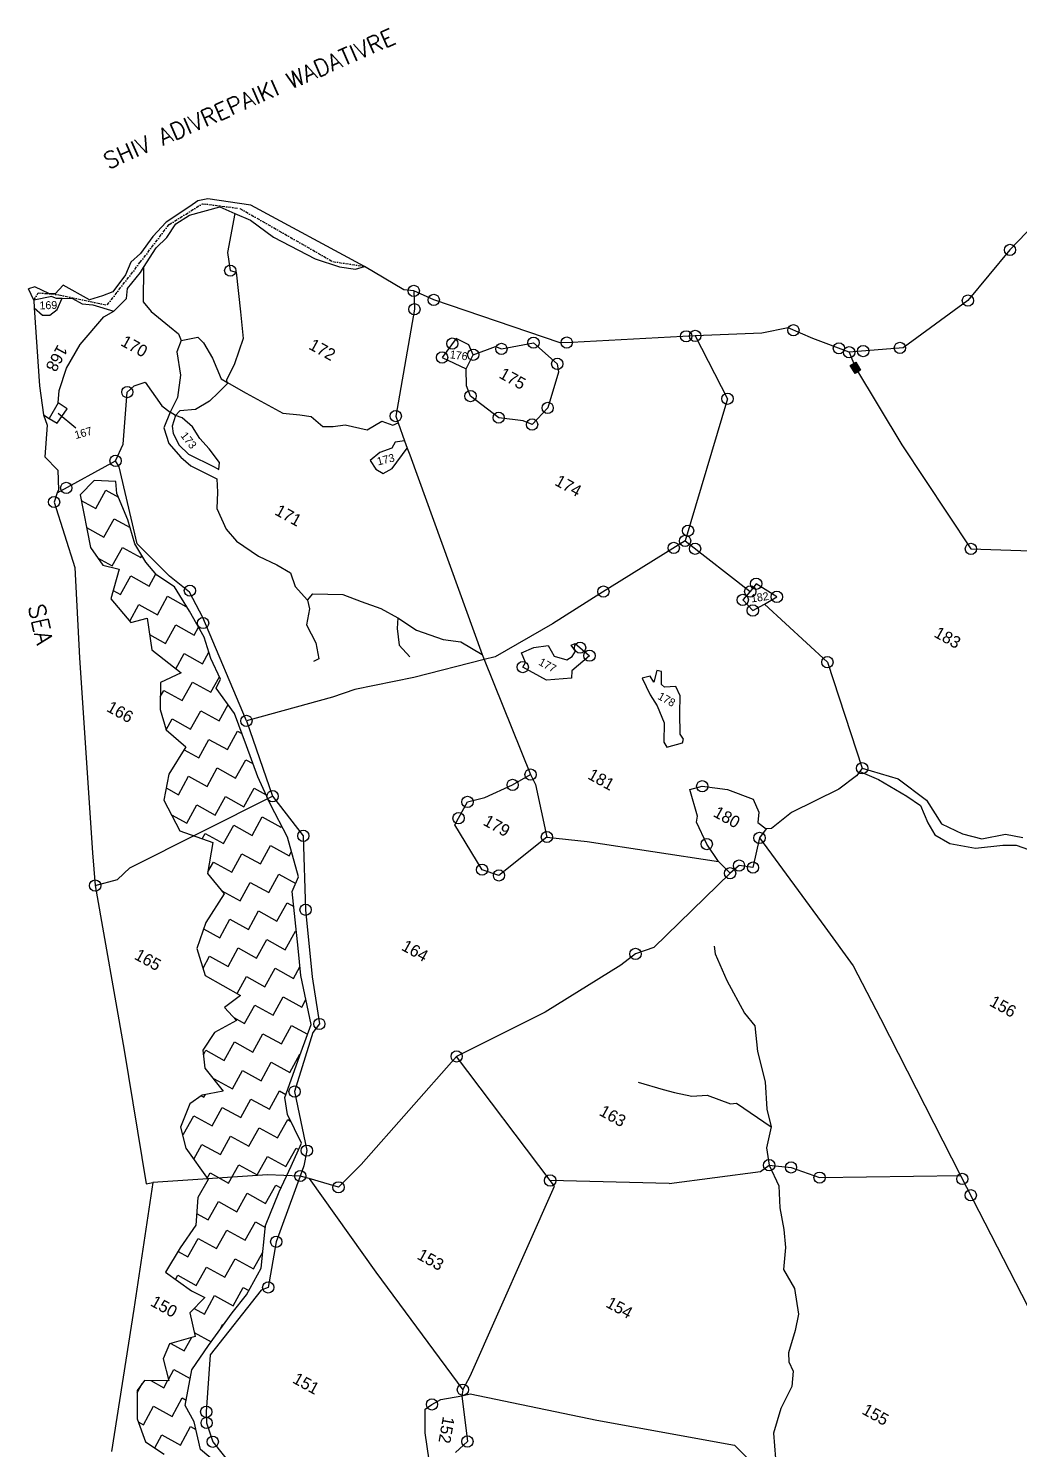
# Model space of a CAD drawing. Header units: metres. Extents: x 322054 to 327919, y 1839216 to 1844053.
# Drawn here: x 322054 to 323613, y 1841816 to 1844053 of the extents above; entities that cross this region are included whole.
import ezdxf

# ---------------------------------------------------------------- set-up
doc = ezdxf.new("R2010")
doc.units = ezdxf.units.M
doc.header["$MEASUREMENT"] = 0
doc.linetypes.add('DASHDOT', pattern=[1, 0.5, -0.25, 0, -0.25])
for name, color, linetype in [('LINE_WATER', 4, 'Continuous'), ('OFF', 1, 'Continuous'), ('POLY_HATCH', 12, 'Continuous'), ('POLY_PARCEL', 6, 'Continuous'), ('POLY_WATER', 4, 'Continuous'), ('TEXT_MAPOUT', 7, 'Continuous'), ('TEXT_PARCEL', 7, 'Continuous'), ('V_BOUND_LINE', 7, 'Continuous'), ('V_BOUND_STREAM_LINE', 7, 'DASHDOT')]:
    doc.layers.add(name, color=color, linetype=linetype)
doc.styles.get("Standard").update_dxf_attribs({"font": 'simplex.shx'})
doc.styles.add('TEXT_MAP', font='', dxfattribs={"height": 2.5})
doc.styles.get('TEXT_MAP').set_extended_font_data('Kruti Dev 050')
doc.dimstyles.get("Standard").update_dxf_attribs({"dimtxt": 0.18, "dimasz": 0.18, "dimexe": 0.18, "dimexo": 0.0625, "dimgap": 0.09, "dimtad": 0, "dimtih": 1, "dimtoh": 1, "dimdec": 4, "dimzin": 0, "dimdsep": 46, "dimtxsty": 'Standard', "dimcen": 0.09, "dimadec": 0, "dimazin": 0, "dimtfac": 1, "dimtdec": 4, "dimtofl": 0, "dimtmove": 0, "dimatfit": 3, "dimfxl": 1, "dimtolj": 1, "dimtzin": 0, "dimarcsym": 0})

msp = doc.modelspace()

# ---------------------------------------------------------------- hatches: boundary and pattern name
msp.add_hatch(color=256).paths.add_polyline_path([(323354.3, 1843509.7), (323362.9, 1843514.9), (323355.4, 1843527.3), (323346.8, 1843522.1)])

# ---------------------------------------------------------------- linework, layer by layer
msp.add_lwpolyline([(323355.4, 1843527.3), (323362.9, 1843514.9), (323354.3, 1843509.7), (323346.8, 1843522.1)], close=True)
for centre in [(323598.1, 1843704.1), (322371.5, 1843671.4), (322660.1, 1843639.6), (322691.6, 1843625.3), (323532, 1843624.4), (322661.2, 1843610.6), (323257.3, 1843577.7), (322720.8, 1843556.7), (322848.5, 1843558.1), (322900.8, 1843558.2), (323088.7, 1843568.1), (323102.8, 1843568.8), (322704.7, 1843534.8), (322753.8, 1843539.1), (322798, 1843548.2), (323328.9, 1843549.2), (323345.1, 1843543), (323367.1, 1843544.9), (323424.9, 1843549.8), (322885.8, 1843524.8), (322209.5, 1843480.3), (322749.4, 1843474), (323153.7, 1843469.8), (322631.7, 1843442.6), (322870.8, 1843455.4), (322793.7, 1843440.1), (322846.2, 1843429.3), (322191, 1843372.2), (322113.5, 1843329.6), (322094.3, 1843307.4), (323091.7, 1843262.3), (323086.9, 1843246.1), (323069.1, 1843235.1), (323102.7, 1843233.9), (323536.7, 1843233.6), (323198.8, 1843178.7), (322308, 1843167.9), (322958.4, 1843166.5), (323177.6, 1843153.4), (323189.5, 1843166.6), (323231.3, 1843158.2), (323193.5, 1843136.7), (322328.6, 1843117), (322921.7, 1843078.2), (322936.6, 1843065.6), (322831.5, 1843047.7), (323310.8, 1843055.4), (322396.8, 1842963), (323365.5, 1842888.5), (322815.7, 1842862.2), (322843.9, 1842878.5), (323114, 1842860.2), (322438, 1842844.5), (322744.7, 1842835.5), (322730.6, 1842809.9), (322486.4, 1842782.1), (322869.6, 1842780.3), (323204, 1842778.9), (323121, 1842769.2), (322767.6, 1842728.9), (323171.8, 1842735.3), (323193.8, 1842732.1), (322158.9, 1842703.9), (322794.2, 1842719.9), (323157.8, 1842723.3), (322490, 1842665.9), (323009, 1842596.4), (322511.6, 1842486.1), (322727.6, 1842435), (322472.6, 1842379.7), (322491.9, 1842286.8), (323219.2, 1842263.9), (323253.6, 1842260.5), (322481.6, 1842246.9), (322874.7, 1842239.8), (323298.6, 1842244.3), (323523.1, 1842242.3), (322541.7, 1842229.1), (323536.3, 1842216.6), (322443.8, 1842143.4), (322431.2, 1842071.6), (322737.4, 1841910.6), (322333.6, 1841875.8), (322688.8, 1841887.5), (322334.3, 1841858.3), (322343.9, 1841828.7), (322744.5, 1841829.2)]:
    msp.add_circle(centre, 8.88)
at = {"layer": 'LINE_WATER'}
for p, q in [((322235, 1843676.2), (322234.6, 1843622.5)), ((322234.6, 1843622.5), (322246.9, 1843607)), ((322246.9, 1843607), (322276.1, 1843583.6)), ((322276.1, 1843583.6), (322290.1, 1843571.9)), ((322294.4, 1843561.5), (322287.4, 1843543.7)), ((322290.1, 1843571.9), (322294.4, 1843561.5)), ((322294.4, 1843561.5), (322320.5, 1843566.9)), ((322320.5, 1843566.9), (322329.3, 1843558.1)), ((322287.4, 1843543.7), (322293.2, 1843506.8)), ((322329.3, 1843558.1), (322343.4, 1843533.5)), ((322343.4, 1843533.5), (322357.2, 1843501)), ((322293.2, 1843506.8), (322288.6, 1843471.6)), ((322357.2, 1843501), (322366.2, 1843495.8)), ((322288.6, 1843471.6), (322277, 1843448.8)), ((322277, 1843448.8), (322266.9, 1843423.9)), ((322266.9, 1843423.9), (322274.7, 1843399.6)), ((322274.7, 1843399.6), (322293.7, 1843377.9)), ((322293.7, 1843377.9), (322309.2, 1843364.5)), ((322309.2, 1843364.5), (322350.5, 1843344.1)), ((322350.5, 1843344.1), (322351.3, 1843322.9)), ((322351.3, 1843322.9), (322350.2, 1843297)), ((322350.2, 1843297), (322365, 1843264.7)), ((322365, 1843264.7), (322381.5, 1843246)), ((322381.5, 1843246), (322416.1, 1843222.1)), ((322416.1, 1843222.1), (322444.5, 1843208.8)), ((322444.5, 1843208.8), (322466, 1843196.2)), ((322466, 1843196.2), (322473.7, 1843174.3)), ((322473.7, 1843174.3), (322493, 1843153.2)), ((322493, 1843153.2), (322501.5, 1843163)), ((322501.5, 1843163), (322548.4, 1843162)), ((322548.4, 1843162), (322577.2, 1843150.9)), ((322496.2, 1843139.4), (322491.4, 1843114)), ((322493, 1843153.2), (322496.2, 1843139.4)), ((322577.2, 1843150.9), (322608.5, 1843140)), ((322608.5, 1843140), (322635.3, 1843125.3)), ((322491.4, 1843114), (322506, 1843085.9)), ((322635.3, 1843125.3), (322634, 1843108.6)), ((322635.3, 1843125.3), (322664.4, 1843106)), ((322634, 1843108.6), (322637, 1843082)), ((322664.4, 1843106), (322706.3, 1843090.9)), ((322506, 1843085.9), (322510.9, 1843060.7)), ((322637, 1843082), (322653.9, 1843063.9)), ((322706.3, 1843090.9), (322734.4, 1843087.4)), ((322734.4, 1843087.4), (322767.7, 1843067.7)), ((322510.9, 1843060.7), (322502.6, 1843056.5)), ((323132.6, 1842608.6), (323134.1, 1842596.4)), ((323134.1, 1842596.4), (323152.5, 1842554.7)), ((323152.5, 1842554.7), (323180.5, 1842503.2)), ((323180.5, 1842503.2), (323196.9, 1842483.2)), ((323196.9, 1842483.2), (323200.9, 1842442.9)), ((323200.9, 1842442.9), (323212.9, 1842395)), ((323013.3, 1842394.7), (323052.5, 1842382.9)), ((323052.5, 1842382.9), (323070.5, 1842378.5)), ((323070.5, 1842378.5), (323097.6, 1842372.6)), ((323212.9, 1842395), (323215.4, 1842351.9)), ((323097.6, 1842372.6), (323121.6, 1842373.9)), ((323121.6, 1842373.9), (323158.5, 1842360.2)), ((323158.5, 1842360.2), (323167.8, 1842361.4)), ((323167.8, 1842361.4), (323222.6, 1842324.2)), ((323215.4, 1842351.9), (323222.6, 1842324.2)), ((323222.6, 1842324.2), (323215.2, 1842291.4)), ((323215.2, 1842291.4), (323219.2, 1842263.9)), ((323219.2, 1842263.9), (323234.4, 1842231.3)), ((323234.4, 1842231.3), (323236.2, 1842196.8)), ((323236.2, 1842196.8), (323242.4, 1842162.7)), ((323242.4, 1842162.7), (323244.8, 1842134.4)), ((323244.8, 1842134.4), (323242, 1842099.6)), ((323242, 1842099.6), (323259.2, 1842070)), ((323259.2, 1842070), (323265.4, 1842029.3)), ((323265.4, 1842029.3), (323259.9, 1842003.7)), ((323259.9, 1842003.7), (323249.7, 1841968.9)), ((323249.7, 1841968.9), (323250.2, 1841954.3)), ((323250.2, 1841954.3), (323256.9, 1841939.6)), ((323256.9, 1841939.6), (323254.8, 1841915.8)), ((323254.8, 1841915.8), (323237.7, 1841881)), ((323237.7, 1841881), (323226, 1841842.1)), ((323226, 1841842.1), (323229.1, 1841802.3))]:
    msp.add_line(p, q, dxfattribs=at)
at = {"layer": 'OFF'}
msp.add_line((322062.2, 1843625), (322053.9, 1843642.8), dxfattribs=at)
at = {"layer": 'POLY_HATCH'}
for p, q in [((322157.6, 1843341.1), (322135.2, 1843318.5)), ((322191.6, 1843339.5), (322157.6, 1843341.1)), ((322193.2, 1843320.7), (322191.6, 1843339.5)), ((322135.2, 1843318.5), (322151.4, 1843235.8)), ((322210.3, 1843279.4), (322193.2, 1843320.7)), ((322221.2, 1843241.4), (322210.3, 1843279.4)), ((322151.4, 1843235.8), (322171, 1843208)), ((322238.5, 1843212.9), (322221.2, 1843241.4)), ((322171, 1843208), (322196.5, 1843201.9)), ((322256, 1843192.3), (322238.5, 1843212.9)), ((322196.5, 1843201.9), (322183.7, 1843155.1)), ((322283.8, 1843174), (322256, 1843192.3)), ((322307.2, 1843135.6), (322283.8, 1843174)), ((322183.7, 1843155.1), (322215, 1843117.9)), ((322215, 1843117.9), (322240.7, 1843124.6)), ((322240.7, 1843124.6), (322248.1, 1843074.7)), ((322330.5, 1843094.7), (322307.2, 1843135.6)), ((322340.9, 1843061.1), (322330.5, 1843094.7)), ((322248.1, 1843074.7), (322294, 1843038.4)), ((322356, 1843028.8), (322340.9, 1843061.1)), ((322294, 1843038.4), (322261.7, 1843023.3)), ((322349.2, 1843014.6), (322356, 1843028.8)), ((322261.7, 1843023.3), (322261.1, 1842980.7)), ((322378.1, 1842974.7), (322349.2, 1843014.6)), ((322261.1, 1842980.7), (322270.4, 1842948.7)), ((322396.8, 1842923.6), (322378.1, 1842974.7)), ((322270.4, 1842948.7), (322301.8, 1842922.4)), ((322301.8, 1842922.4), (322275, 1842879.3)), ((322414.7, 1842874.8), (322396.8, 1842923.6)), ((322275, 1842879.3), (322266.7, 1842838.1)), ((322434.9, 1842831.7), (322414.7, 1842874.8)), ((322266.7, 1842838.1), (322292.1, 1842790.2)), ((322461.4, 1842780.2), (322434.9, 1842831.7)), ((322292.1, 1842790.2), (322343.8, 1842771.7)), ((322478.8, 1842717.7), (322461.4, 1842780.2)), ((322343.8, 1842771.7), (322335.9, 1842723.1)), ((322335.9, 1842723.1), (322362, 1842690.8)), ((322468.8, 1842694.3), (322478.8, 1842717.7)), ((322362, 1842690.8), (322333.2, 1842645.8)), ((322478.2, 1842605.5), (322468.8, 1842694.3)), ((322333.2, 1842645.8), (322318.7, 1842605)), ((322318.7, 1842605), (322332.2, 1842562.6)), ((322482.3, 1842562.3), (322478.2, 1842605.5)), ((322332.2, 1842562.6), (322387.6, 1842531.1)), ((322498.8, 1842485.4), (322482.3, 1842562.3)), ((322387.6, 1842531.1), (322362.2, 1842512.1)), ((322362.2, 1842512.1), (322381, 1842491.8)), ((322381, 1842491.8), (322346.6, 1842472.9)), ((322346.6, 1842472.9), (322328.3, 1842445.1)), ((322483, 1842442.3), (322498.8, 1842485.4)), ((322328.3, 1842445.1), (322331.4, 1842416.5)), ((322457.4, 1842370.6), (322483, 1842442.3)), ((322331.4, 1842416.5), (322360.5, 1842380.5)), ((322360.5, 1842380.5), (322327, 1842374)), ((322307.7, 1842360.7), (322293.3, 1842323.8)), ((322327, 1842374), (322307.7, 1842360.7)), ((322461.4, 1842343.5), (322457.4, 1842370.6)), ((322483.4, 1842298.4), (322461.4, 1842343.5)), ((322293.3, 1842323.8), (322301.3, 1842290.7)), ((322301.3, 1842290.7), (322336.9, 1842241.2)), ((322467.5, 1842262.3), (322483.4, 1842298.4)), ((322448.3, 1842222), (322467.5, 1842262.3)), ((322336.9, 1842241.2), (322320.5, 1842213.3)), ((322427, 1842169), (322448.3, 1842222)), ((322320.5, 1842213.3), (322317.1, 1842169.3)), ((322317.1, 1842169.3), (322292.7, 1842133.9)), ((322420, 1842102), (322427, 1842169)), ((322292.7, 1842133.9), (322269.6, 1842095.8)), ((322269.6, 1842095.8), (322310.3, 1842066.4)), ((322396.9, 1842059.9), (322420, 1842102)), ((322310.3, 1842066.4), (322331.3, 1842055.8)), ((322331.3, 1842055.8), (322308.1, 1842031.7)), ((322374.3, 1842031.5), (322396.9, 1842059.9)), ((322308.1, 1842031.7), (322316.3, 1841994.2)), ((322337, 1841980.2), (322374.3, 1842031.5)), ((322276, 1841982.6), (322266.1, 1841959.1)), ((322316.3, 1841994.2), (322276, 1841982.6)), ((322310.8, 1841941.8), (322337, 1841980.2)), ((322266.1, 1841959.1), (322274.8, 1841924.4)), ((322300.7, 1841885.6), (322310.8, 1841941.8)), ((322236.4, 1841925.2), (322224.8, 1841909.6)), ((322224.8, 1841909.6), (322225, 1841864.6)), ((322274.8, 1841924.4), (322236.4, 1841925.2)), ((322314.6, 1841860), (322300.7, 1841885.6)), ((322225, 1841864.6), (322238, 1841828.5)), ((322324.5, 1841816.6), (322314.6, 1841860)), ((322238, 1841828.5), (322267.3, 1841809.4)), ((322347.6, 1841796.9), (322324.5, 1841816.6))]:
    msp.add_line(p, q, dxfattribs=at)
at = {"layer": 'POLY_HATCH', "linetype": 'Continuous'}
for p, q in [((322159.8, 1843297.1), (322175.8, 1843326.1)), ((322175.8, 1843326.1), (322195.4, 1843315.2)), ((322136.9, 1843309.7), (322159.8, 1843297.1)), ((322172.8, 1843252), (322188.8, 1843281)), ((322188.8, 1843281), (322213.8, 1843267.3)), ((322145.2, 1843267.3), (322172.8, 1843252)), ((322185.8, 1843207), (322201.8, 1843236)), ((322201.8, 1843236), (322230.8, 1843220)), ((322162.6, 1843219.8), (322185.8, 1843207)), ((322230.8, 1843220), (322232.4, 1843222.9)), ((322198.8, 1843162), (322214.8, 1843191)), ((322214.8, 1843191), (322243.8, 1843175)), ((322243.8, 1843175), (322254.4, 1843194.2)), ((322187.3, 1843168.3), (322198.8, 1843162)), ((322256.8, 1843130), (322272.8, 1843159)), ((322272.8, 1843159), (322301.8, 1843143)), ((322213.4, 1843119.8), (322227.8, 1843146)), ((322227.8, 1843146), (322256.8, 1843130)), ((322301.8, 1843143), (322302.2, 1843143.7)), ((322269.8, 1843085), (322285.8, 1843114)), ((322285.8, 1843114), (322314.8, 1843098)), ((322244.5, 1843099), (322269.8, 1843085)), ((322314.8, 1843098), (322321.6, 1843110.3)), ((322327.9, 1843053), (322337.8, 1843071.1)), ((322285.6, 1843045), (322298.8, 1843069)), ((322298.8, 1843069), (322327.9, 1843053)), ((322340.9, 1843008), (322354.3, 1843032.4)), ((322261.4, 1843001.1), (322266.8, 1843011)), ((322266.8, 1843011), (322295.9, 1842995)), ((322295.9, 1842995), (322311.9, 1843024)), ((322311.9, 1843024), (322340.9, 1843008)), ((322353.9, 1842963), (322368, 1842988.6)), ((322270.4, 1842948.8), (322279.8, 1842966)), ((322279.8, 1842966), (322308.9, 1842949.9)), ((322308.9, 1842949.9), (322324.9, 1842979)), ((322324.9, 1842979), (322353.9, 1842963)), ((322366.9, 1842917.9), (322382.9, 1842947)), ((322382.9, 1842947), (322389.6, 1842943.3)), ((322298.8, 1842917.6), (322321.9, 1842904.9)), ((322321.9, 1842904.9), (322337.9, 1842933.9)), ((322337.9, 1842933.9), (322366.9, 1842917.9)), ((322379.9, 1842872.9), (322395.9, 1842901.9)), ((322395.9, 1842901.9), (322407, 1842895.8)), ((322289.9, 1842846.9), (322305.9, 1842875.9)), ((322305.9, 1842875.9), (322334.9, 1842859.9)), ((322334.9, 1842859.9), (322350.9, 1842888.9)), ((322350.9, 1842888.9), (322379.9, 1842872.9)), ((322270.6, 1842857.5), (322289.9, 1842846.9)), ((322392.9, 1842827.9), (322408.9, 1842856.9)), ((322408.9, 1842856.9), (322428, 1842846.4)), ((322302.9, 1842801.9), (322318.9, 1842830.9)), ((322318.9, 1842830.9), (322347.9, 1842814.9)), ((322347.9, 1842814.9), (322363.9, 1842843.9)), ((322363.9, 1842843.9), (322392.9, 1842827.9)), ((322278.9, 1842815.1), (322302.9, 1842801.9)), ((322405.9, 1842782.9), (322421.9, 1842811.9)), ((322421.9, 1842811.9), (322450.9, 1842795.9)), ((322327.3, 1842777.6), (322331.9, 1842785.9)), ((322331.9, 1842785.9), (322360.9, 1842769.9)), ((322360.9, 1842769.9), (322376.9, 1842798.9)), ((322376.9, 1842798.9), (322405.9, 1842782.9)), ((322450.9, 1842795.9), (322452.2, 1842798.1)), ((322418.9, 1842737.9), (322434.9, 1842766.9)), ((322434.9, 1842766.9), (322463.9, 1842750.9)), ((322463.9, 1842750.9), (322467.7, 1842757.7)), ((322336.3, 1842725.3), (322344.9, 1842740.9)), ((322344.9, 1842740.9), (322373.9, 1842724.9)), ((322373.9, 1842724.9), (322389.9, 1842753.9)), ((322389.9, 1842753.9), (322418.9, 1842737.9)), ((322431.9, 1842692.9), (322447.9, 1842721.9)), ((322447.9, 1842721.9), (322474.4, 1842707.3)), ((322358, 1842695.8), (322386.9, 1842679.9)), ((322386.9, 1842679.9), (322402.9, 1842708.9)), ((322402.9, 1842708.9), (322431.9, 1842692.9)), ((322444.9, 1842647.9), (322460.9, 1842676.9)), ((322460.9, 1842676.9), (322471.3, 1842671.2)), ((322354.9, 1842621.8), (322370.9, 1842650.9)), ((322370.9, 1842650.9), (322399.9, 1842634.9)), ((322399.9, 1842634.9), (322415.9, 1842663.9)), ((322415.9, 1842663.9), (322444.9, 1842647.9)), ((322329.6, 1842635.8), (322354.9, 1842621.8)), ((322457.9, 1842602.8), (322473.9, 1842631.9)), ((322473.9, 1842631.9), (322475.5, 1842631)), ((322367.9, 1842576.8), (322383.9, 1842605.8)), ((322383.9, 1842605.8), (322412.9, 1842589.8)), ((322412.9, 1842589.8), (322428.9, 1842618.8)), ((322428.9, 1842618.8), (322457.9, 1842602.8)), ((322328.6, 1842574.1), (322338.9, 1842592.8)), ((322338.9, 1842592.8), (322367.9, 1842576.8)), ((322382.2, 1842534.1), (322396.9, 1842560.8)), ((322396.9, 1842560.8), (322425.9, 1842544.8)), ((322425.9, 1842544.8), (322441.9, 1842573.8)), ((322441.9, 1842573.8), (322470.9, 1842557.8)), ((322470.9, 1842557.8), (322481, 1842576.1)), ((322393.9, 1842486.8), (322409.9, 1842515.8)), ((322409.9, 1842515.8), (322438.9, 1842499.8)), ((322438.9, 1842499.8), (322454.9, 1842528.8)), ((322454.9, 1842528.8), (322484, 1842512.8)), ((322484, 1842512.8), (322490.4, 1842524.5)), ((322377, 1842496.1), (322393.9, 1842486.8)), ((322348.6, 1842474), (322348.9, 1842473.8)), ((322348.9, 1842473.8), (322349.2, 1842474.4)), ((322406.9, 1842441.8), (322422.9, 1842470.8)), ((322422.9, 1842470.8), (322452, 1842454.8)), ((322452, 1842454.8), (322468, 1842483.8)), ((322468, 1842483.8), (322493.1, 1842469.9)), ((322329.1, 1842437.8), (322332.9, 1842444.8)), ((322332.9, 1842444.8), (322361.9, 1842428.8)), ((322361.9, 1842428.8), (322377.9, 1842457.8)), ((322377.9, 1842457.8), (322406.9, 1842441.8)), ((322419.9, 1842396.8), (322435.9, 1842425.8)), ((322435.9, 1842425.8), (322465, 1842409.8)), ((322465, 1842409.8), (322481, 1842438.8)), ((322481, 1842438.8), (322481.6, 1842438.4)), ((322345.5, 1842399), (322345.9, 1842399.8)), ((322345.9, 1842399.8), (322374.9, 1842383.8)), ((322374.9, 1842383.8), (322390.9, 1842412.8)), ((322390.9, 1842412.8), (322419.9, 1842396.8)), ((322433, 1842351.8), (322449, 1842380.8)), ((322449, 1842380.8), (322459, 1842375.2)), ((322325.6, 1842373.1), (322329.9, 1842370.8)), ((322329.9, 1842370.8), (322332.3, 1842375.1)), ((322342.9, 1842325.7), (322358.9, 1842354.8)), ((322358.9, 1842354.8), (322387.9, 1842338.7)), ((322387.9, 1842338.7), (322403.9, 1842367.8)), ((322403.9, 1842367.8), (322433, 1842351.8)), ((322297.9, 1842312.7), (322313.9, 1842341.7)), ((322313.9, 1842341.7), (322342.9, 1842325.7)), ((322446, 1842306.7), (322462, 1842335.8)), ((322462, 1842335.8), (322466.3, 1842333.3)), ((322295.7, 1842314), (322297.9, 1842312.7)), ((322355.9, 1842280.7), (322371.9, 1842309.7)), ((322371.9, 1842309.7), (322400.9, 1842293.7)), ((322400.9, 1842293.7), (322417, 1842322.7)), ((322417, 1842322.7), (322446, 1842306.7)), ((322313.9, 1842273.2), (322326.9, 1842296.7)), ((322326.9, 1842296.7), (322355.9, 1842280.7)), ((322459, 1842261.7), (322475, 1842290.7)), ((322475, 1842290.7), (322479, 1842288.5)), ((322368.9, 1842235.7), (322384.9, 1842264.7)), ((322384.9, 1842264.7), (322414, 1842248.7)), ((322414, 1842248.7), (322430, 1842277.7)), ((322430, 1842277.7), (322459, 1842261.7)), ((322335.3, 1842243.4), (322339.9, 1842251.7)), ((322339.9, 1842251.7), (322368.9, 1842235.7)), ((322381.9, 1842190.7), (322398, 1842219.7)), ((322398, 1842219.7), (322427, 1842203.7)), ((322427, 1842203.7), (322443, 1842232.7)), ((322443, 1842232.7), (322451.2, 1842228.2)), ((322336.9, 1842177.7), (322352.9, 1842206.7)), ((322352.9, 1842206.7), (322381.9, 1842190.7)), ((322318.5, 1842187.8), (322336.9, 1842177.7)), ((322395, 1842145.7), (322411, 1842174.7)), ((322411, 1842174.7), (322426.7, 1842166)), ((322349.9, 1842132.7), (322365.9, 1842161.7)), ((322365.9, 1842161.7), (322395, 1842145.7)), ((322304.9, 1842119.7), (322320.9, 1842148.7)), ((322320.9, 1842148.7), (322349.9, 1842132.7)), ((322289.3, 1842128.3), (322304.9, 1842119.7)), ((322363, 1842087.7), (322379, 1842116.7)), ((322379, 1842116.7), (322408, 1842100.7)), ((322408, 1842100.7), (322422.6, 1842127.2)), ((322285.4, 1842084.3), (322288.9, 1842090.7)), ((322288.9, 1842090.7), (322317.9, 1842074.7)), ((322317.9, 1842074.7), (322333.9, 1842103.7)), ((322333.9, 1842103.7), (322363, 1842087.7)), ((322376, 1842042.6), (322392, 1842071.7)), ((322392, 1842071.7), (322400.7, 1842066.8)), ((322330.9, 1842029.6), (322346.9, 1842058.7)), ((322346.9, 1842058.7), (322376, 1842042.6)), ((322314.7, 1842038.6), (322330.9, 1842029.6)), ((322314.9, 1842000.6), (322341.3, 1841986.1)), ((322314.9, 1842000.6), (322314.9, 1842000.6)), ((322355.8, 1842006.1), (322360, 1842013.6)), ((322360, 1842013.6), (322360.9, 1842013.1)), ((322278, 1841983.1), (322298.9, 1841971.6)), ((322298.9, 1841971.6), (322310.5, 1841992.5)), ((322274.2, 1841926.8), (322282.9, 1841942.6)), ((322282.9, 1841942.6), (322308.4, 1841928.5)), ((322224.9, 1841905.9), (322232.7, 1841920.2)), ((322246.4, 1841924.9), (322266.9, 1841913.6)), ((322266.9, 1841913.6), (322272.9, 1841924.4)), ((322234.9, 1841855.6), (322250.9, 1841884.6)), ((322250.9, 1841884.6), (322279.9, 1841868.6)), ((322279.9, 1841868.6), (322295.9, 1841897.6)), ((322295.9, 1841897.6), (322302.3, 1841894.1)), ((322226.6, 1841860.2), (322234.9, 1841855.6)), ((322252.6, 1841819), (322263.9, 1841839.6)), ((322263.9, 1841839.6), (322293, 1841823.6)), ((322293, 1841823.6), (322309, 1841852.6)), ((322309, 1841852.6), (322317.3, 1841848))]:
    msp.add_line(p, q, dxfattribs=at)
at = {"layer": 'POLY_PARCEL'}
for p, q in [((322378.4, 1843761.4), (322367, 1843700.2)), ((322367, 1843700.2), (322371.5, 1843671.4)), ((322371.5, 1843671.4), (322380.7, 1843669.1)), ((322380.7, 1843669.1), (322387.4, 1843606.4)), ((322660.1, 1843639.6), (322661.2, 1843610.6)), ((322063.1, 1843612.9), (322076.2, 1843601.2)), ((322087.5, 1843601.4), (322099.2, 1843610.2)), ((322099.2, 1843610.2), (322107.1, 1843627.9)), ((322172.7, 1843598.8), (322188.4, 1843607.5)), ((322387.4, 1843606.4), (322391.9, 1843564.9)), ((322661.2, 1843610.6), (322631.7, 1843442.6)), ((322076.2, 1843601.2), (322087.5, 1843601.4)), ((322135.4, 1843555.2), (322172.7, 1843598.8)), ((322391.9, 1843564.9), (322378.2, 1843524.7)), ((322726.6, 1843564.5), (322704.7, 1843534.8)), ((322746.9, 1843554.5), (322726.6, 1843564.5)), ((323102.8, 1843568.8), (323153.7, 1843469.8)), ((322113.8, 1843518.2), (322135.4, 1843555.2)), ((322742.6, 1843517), (322753.8, 1843539.1)), ((322753.8, 1843539.1), (322746.9, 1843554.5)), ((322753.8, 1843539.1), (322788.6, 1843552.3)), ((322788.6, 1843552.3), (322798, 1843548.2)), ((322798, 1843548.2), (322848.5, 1843558.1)), ((322848.5, 1843558.1), (322885.8, 1843524.8)), ((323345.1, 1843543), (323354.9, 1843518.5)), ((322102.3, 1843482.8), (322113.8, 1843518.2)), ((322378.2, 1843524.7), (322365.7, 1843499.2)), ((322704.7, 1843534.8), (322742.6, 1843517)), ((322743.1, 1843490.2), (322742.6, 1843517)), ((322885.8, 1843524.8), (322888, 1843511.6)), ((323354.9, 1843518.5), (323428, 1843397.5)), ((322220.2, 1843490.3), (322237.5, 1843495.8)), ((322237.5, 1843495.8), (322263.6, 1843458.8)), ((322365.7, 1843499.2), (322366.2, 1843495.8)), ((322366.2, 1843495.8), (322366.7, 1843493.2)), ((322366.2, 1843495.8), (322396.5, 1843478.5)), ((322888, 1843511.6), (322870.8, 1843455.4)), ((322100.5, 1843463.6), (322102.3, 1843482.8)), ((322202.8, 1843398.4), (322209.5, 1843480.3)), ((322209.5, 1843480.3), (322220.2, 1843490.3)), ((322353.1, 1843479.9), (322338.9, 1843466.1)), ((322366.7, 1843493.2), (322353.1, 1843479.9)), ((322396.5, 1843478.5), (322454.4, 1843447.3)), ((322749.4, 1843474), (322743.1, 1843490.2)), ((322793.7, 1843440.1), (322749.4, 1843474)), ((322100.5, 1843463.6), (322086.5, 1843439)), ((322099.2, 1843431.4), (322114.9, 1843454)), ((322114.9, 1843454), (322100.5, 1843463.6)), ((322263.6, 1843458.8), (322277, 1843448.8)), ((322292, 1843451), (322285.5, 1843443.5)), ((322316.6, 1843452.9), (322292, 1843451)), ((322338.9, 1843466.1), (322316.6, 1843452.9)), ((322870.8, 1843455.4), (322846.2, 1843429.3)), ((323153.7, 1843469.8), (323086.9, 1843246.1)), ((322077.4, 1843444.4), (322086.5, 1843439)), ((322086.5, 1843439), (322099.2, 1843431.4)), ((322285.5, 1843443.5), (322277, 1843448.8)), ((322285.5, 1843443.5), (322279.8, 1843426.9)), ((322279.8, 1843426.9), (322281.8, 1843415.1)), ((322296, 1843440.1), (322285.5, 1843443.5)), ((322311.8, 1843425.7), (322296, 1843440.1)), ((322454.4, 1843447.3), (322480.8, 1843444.8)), ((322480.8, 1843444.8), (322498.9, 1843442.1)), ((322498.9, 1843442.1), (322517.1, 1843426.4)), ((322533.5, 1843426.2), (322552.2, 1843428.7)), ((322552.2, 1843428.7), (322586.8, 1843420.9)), ((322586.8, 1843420.9), (322610, 1843434.5)), ((322610, 1843434.5), (322627, 1843428.3)), ((322627, 1843428.3), (322635.6, 1843431.8)), ((322631.7, 1843442.6), (322635.6, 1843431.8)), ((322635.6, 1843431.8), (322645.7, 1843403.7)), ((322832.3, 1843435.1), (322793.7, 1843440.1)), ((322846.2, 1843429.3), (322832.3, 1843435.1)), ((322281.8, 1843415.1), (322291.2, 1843396.9)), ((322323.4, 1843407.5), (322311.8, 1843425.7)), ((322338.5, 1843391.2), (322323.4, 1843407.5)), ((322517.1, 1843426.4), (322533.5, 1843426.2)), ((322191, 1843372.2), (322202.8, 1843398.4)), ((322291.2, 1843396.9), (322305.5, 1843382.7)), ((322305.5, 1843382.7), (322346.1, 1843362.8)), ((322354.4, 1843369.4), (322338.5, 1843391.2)), ((322606.5, 1843385.3), (322591.3, 1843372.5)), ((322625.7, 1843391.9), (322606.5, 1843385.3)), ((322631, 1843401.4), (322625.7, 1843391.9)), ((322626.3, 1843360.1), (322649.9, 1843392.2)), ((322645.7, 1843403.7), (322631, 1843401.4)), ((322645.7, 1843403.7), (322649.9, 1843392.2)), ((322649.9, 1843392.2), (322653.7, 1843381.6)), ((323428, 1843397.5), (323536.7, 1843233.6)), ((322099.4, 1843321.9), (322191, 1843372.2)), ((322196.7, 1843362.8), (322191, 1843372.2)), ((322225.2, 1843241.5), (322196.7, 1843362.8)), ((322346.1, 1843362.8), (322353.5, 1843358.5)), ((322353.5, 1843358.5), (322354.4, 1843369.4)), ((322591.3, 1843372.5), (322600.5, 1843359)), ((322611.8, 1843352.1), (322626.3, 1843360.1)), ((322653.7, 1843381.6), (322767.7, 1843067.7)), ((322600.5, 1843359), (322611.8, 1843352.1)), ((322275.9, 1843190.9), (322225.2, 1843241.5)), ((323086.9, 1843246.1), (322952.6, 1843162.9)), ((323086.9, 1843246.1), (323189.5, 1843166.6)), ((323536.7, 1843233.6), (323719.3, 1843227.7)), ((322307.3, 1843165.6), (322275.9, 1843190.9)), ((322328.5, 1843125.9), (322307.3, 1843165.6)), ((322952.6, 1843162.9), (322878.4, 1843115.5)), ((323189.5, 1843166.6), (323177.6, 1843153.4)), ((323198.8, 1843178.7), (323189.5, 1843166.6)), ((323231.3, 1843158.2), (323198.8, 1843178.7)), ((323177.6, 1843153.4), (323193.5, 1843136.7)), ((323193.5, 1843136.7), (323211.9, 1843146.9)), ((323211.9, 1843146.9), (323231.3, 1843158.2)), ((323211.9, 1843146.9), (323310.8, 1843055.4)), ((322396.8, 1842963), (322328.5, 1843125.9)), ((322878.4, 1843115.5), (322788.3, 1843063.8)), ((322829.6, 1843070.1), (322848.8, 1843078.5)), ((322835.7, 1843054.9), (322829.6, 1843070.1)), ((322848.8, 1843078.5), (322871.5, 1843081.4)), ((322871.5, 1843081.4), (322881, 1843064.9)), ((322907.8, 1843082.2), (322913.9, 1843084.7)), ((322914.8, 1843072.9), (322907.8, 1843082.2)), ((322909.1, 1843064.2), (322914.8, 1843072.9)), ((322913.9, 1843084.7), (322936.6, 1843065.6)), ((322770.9, 1843059.7), (322660.1, 1843031.1)), ((322767.7, 1843067.7), (322770.9, 1843059.7)), ((322788.3, 1843063.8), (322770.9, 1843059.7)), ((322770.9, 1843059.7), (322843.9, 1842878.5)), ((322831.5, 1843047.7), (322835.7, 1843054.9)), ((322869, 1843027), (322831.5, 1843047.7)), ((322881, 1843064.9), (322900.8, 1843059.3)), ((322900.8, 1843059.3), (322909.1, 1843064.2)), ((322936.6, 1843065.6), (322908.7, 1843041.9)), ((323310.8, 1843055.4), (323365.5, 1842888.5)), ((322660.1, 1843031.1), (322567.2, 1843012.2)), ((322908.5, 1843030.2), (322869, 1843027)), ((322908.7, 1843041.9), (322908.5, 1843030.2)), ((323031.9, 1843033.2), (323019.2, 1843030.1)), ((323019.2, 1843030.1), (323031.9, 1843004.1)), ((323037.8, 1843024), (323031.9, 1843033.2)), ((323042.3, 1843042.3), (323037.8, 1843024)), ((323049.9, 1843040.5), (323042.3, 1843042.3)), ((323049.7, 1843020.4), (323049.9, 1843040.5)), ((322567.2, 1843012.2), (322532.5, 1843000.3)), ((323031.9, 1843004.1), (323042.8, 1842986.8)), ((323054.7, 1843015.9), (323049.7, 1843020.4)), ((323072.2, 1843016.9), (323054.7, 1843015.9)), ((323079.2, 1843002.3), (323072.2, 1843016.9)), ((323078.9, 1842975.3), (323079.2, 1843002.3)), ((322532.5, 1843000.3), (322396.8, 1842963)), ((323042.8, 1842986.8), (323053.8, 1842960)), ((322396.8, 1842963), (322438, 1842844.5)), ((323053.8, 1842960), (323053.3, 1842929.5)), ((323079.2, 1842941.9), (323078.9, 1842975.3)), ((323084.7, 1842934.1), (323079.2, 1842941.9)), ((323053.3, 1842929.5), (323058.1, 1842921.5)), ((323058.1, 1842921.5), (323082.8, 1842928.6)), ((323082.8, 1842928.6), (323084.7, 1842934.1)), ((322815.7, 1842862.2), (322843.9, 1842878.5)), ((322843.9, 1842878.5), (322851.8, 1842863)), ((323356.7, 1842876.6), (323329, 1842855.4)), ((323361.8, 1842883.4), (323356.7, 1842876.6)), ((323365.5, 1842888.5), (323361.8, 1842883.4)), ((322772, 1842842.2), (322815.7, 1842862.2)), ((322851.8, 1842863), (322869.6, 1842780.3)), ((323094.2, 1842855.1), (323114, 1842860.2)), ((323106.3, 1842812.9), (323094.2, 1842855.1)), ((323114, 1842860.2), (323153.5, 1842855)), ((323153.5, 1842855), (323194.1, 1842839.8)), ((323329, 1842855.4), (323254.6, 1842818.8)), ((322213.3, 1842731.8), (322438, 1842844.5)), ((322438, 1842844.5), (322486.4, 1842782.1)), ((322724.9, 1842799.5), (322744.7, 1842835.5)), ((322744.7, 1842835.5), (322772, 1842842.2)), ((323194.1, 1842839.8), (323202.8, 1842819.5)), ((323104.9, 1842803.5), (323106.3, 1842812.9)), ((323121, 1842769.2), (323104.9, 1842803.5)), ((323202.8, 1842819.5), (323201.6, 1842803)), ((323201.6, 1842803), (323214.6, 1842793)), ((323254.6, 1842818.8), (323222.9, 1842793.5)), ((322486.4, 1842782.1), (322490, 1842665.9)), ((322767.6, 1842728.9), (322724.9, 1842799.5)), ((322869.6, 1842780.3), (322794.2, 1842719.9)), ((322869.6, 1842780.3), (322932.8, 1842773.2)), ((323204, 1842778.9), (323193.8, 1842732.1)), ((323214.6, 1842793), (323204, 1842778.9)), ((323204, 1842778.9), (323306.6, 1842638.9)), ((323222.9, 1842793.5), (323214.6, 1842793)), ((322932.8, 1842773.2), (323139.5, 1842742)), ((323139.5, 1842742), (323121, 1842769.2)), ((323139.5, 1842742), (323157.8, 1842723.3)), ((323171.8, 1842735.3), (323157.8, 1842723.3)), ((323193.8, 1842732.1), (323171.8, 1842735.3)), ((322158.9, 1842703.9), (322194.3, 1842713.4)), ((322194.3, 1842713.4), (322213.3, 1842731.8)), ((322794.2, 1842719.9), (322767.6, 1842728.9)), ((323157.8, 1842723.3), (323037.6, 1842606.6)), ((322490, 1842665.9), (322500.2, 1842560.3)), ((323306.6, 1842638.9), (323351.6, 1842577.6)), ((323037.6, 1842606.6), (323009, 1842596.4)), ((322985.8, 1842578.9), (322866.9, 1842504.7)), ((323009, 1842596.4), (322985.8, 1842578.9)), ((323351.6, 1842577.6), (323394.4, 1842494.7)), ((322500.2, 1842560.3), (322511.6, 1842486.1)), ((322866.9, 1842504.7), (322727.6, 1842435)), ((323394.4, 1842494.7), (323520.2, 1842247.8)), ((322501.5, 1842472.5), (322472.6, 1842379.7)), ((322511.6, 1842486.1), (322501.5, 1842472.5)), ((322727.6, 1842435), (322577.5, 1842265)), ((322874.7, 1842239.8), (322727.6, 1842435)), ((322472.6, 1842379.7), (322491.9, 1842286.8)), ((322491.9, 1842286.8), (322487.4, 1842262.8)), ((322577.5, 1842265), (322541.7, 1842229.1)), ((322429.9, 1842248.7), (322249.8, 1842236.7)), ((322481.6, 1842246.9), (322429.9, 1842248.7)), ((322481.6, 1842246.9), (322443.8, 1842143.4)), ((322487.4, 1842262.8), (322481.6, 1842246.9)), ((322495.6, 1842242.8), (322481.6, 1842246.9)), ((322495.6, 1842242.8), (322600.6, 1842095.5)), ((322541.7, 1842229.1), (322495.6, 1842242.8)), ((323061.8, 1842235.2), (323205.8, 1842254)), ((323205.8, 1842254), (323219.2, 1842263.9)), ((323219.2, 1842263.9), (323253.6, 1842260.5)), ((323253.6, 1842260.5), (323298.6, 1842244.3)), ((323298.6, 1842244.3), (323520.2, 1842247.8)), ((323520.2, 1842247.8), (323654.7, 1841986.5)), ((322748.8, 1841931.7), (322881.6, 1842230.7)), ((323061.8, 1842235.2), (322874.7, 1842239.8)), ((322881.6, 1842230.7), (322874.7, 1842239.8)), ((322443.8, 1842143.4), (322431.2, 1842071.6)), ((322600.6, 1842095.5), (322737.4, 1841910.6)), ((322420.1, 1842067.4), (322340, 1841965.5)), ((322431.2, 1842071.6), (322420.1, 1842067.4)), ((322340, 1841965.5), (322333.6, 1841875.8)), ((322737.4, 1841910.6), (322748.8, 1841931.7)), ((322737.4, 1841910.6), (322735.5, 1841901)), ((322677.9, 1841880), (322688.8, 1841887.5)), ((322688.8, 1841887.5), (322702.6, 1841895.2)), ((322702.6, 1841895.2), (322735.5, 1841901)), ((322735.5, 1841901), (322748.8, 1841904.4)), ((322735.5, 1841901), (322744.5, 1841829.2)), ((322748.8, 1841904.4), (322948.2, 1841862.9)), ((322333.6, 1841875.8), (322334.3, 1841858.3)), ((322678, 1841842.8), (322677.9, 1841880)), ((322948.2, 1841862.9), (323164.5, 1841823.5)), ((322334.3, 1841858.3), (322343.9, 1841828.7)), ((322684.2, 1841799.7), (322678, 1841842.8)), ((322343.9, 1841828.7), (322424.9, 1841727.6)), ((322744.5, 1841829.2), (322725.7, 1841811.9)), ((323164.5, 1841823.5), (323224.3, 1841763.9))]:
    msp.add_line(p, q, dxfattribs=at)
at = {"layer": 'POLY_WATER'}
for p, q in [((322336.3, 1843784.6), (322320.6, 1843781.3)), ((322403.7, 1843774.4), (322336.3, 1843784.6)), ((322307.7, 1843772.6), (322270.6, 1843747.5)), ((322307.2, 1843758.5), (322355, 1843771.6)), ((322320.6, 1843781.3), (322307.7, 1843772.6)), ((322355, 1843771.6), (322378.4, 1843761.4)), ((322582.8, 1843678.1), (322403.7, 1843774.4)), ((322270.6, 1843747.5), (322249.9, 1843725.3)), ((322271.5, 1843723.8), (322285.8, 1843744.9)), ((322285.8, 1843744.9), (322307.2, 1843758.5)), ((322378.4, 1843761.4), (322403.5, 1843751)), ((322403.5, 1843751), (322439.4, 1843724.2)), ((322249.9, 1843725.3), (322230.4, 1843698.3)), ((322254.8, 1843707.5), (322271.5, 1843723.8)), ((322439.4, 1843724.2), (322505.2, 1843690.2)), ((322230.4, 1843698.3), (322214.8, 1843684.8)), ((322235, 1843676.2), (322254.8, 1843707.5)), ((322214.8, 1843684.8), (322206.5, 1843664.7)), ((322230.1, 1843668.3), (322235, 1843676.2)), ((322505.2, 1843690.2), (322543.3, 1843677.3)), ((322543.3, 1843677.3), (322568.3, 1843673.6)), ((322568.3, 1843673.6), (322582.8, 1843678.1)), ((322206.5, 1843664.7), (322186.6, 1843637.9)), ((322209.7, 1843643.3), (322230.1, 1843668.3)), ((322064, 1843645.7), (322053.9, 1843642.8)), ((322090.8, 1843630.6), (322062.2, 1843625)), ((322087.1, 1843635.2), (322064, 1843645.7)), ((322096.1, 1843634.9), (322087.1, 1843635.2)), ((322090.8, 1843630.6), (322097.4, 1843628)), ((322108.6, 1843648.4), (322096.1, 1843634.9)), ((322150.1, 1843625.6), (322108.6, 1843648.4)), ((322170.6, 1843632), (322150.1, 1843625.6)), ((322186.6, 1843637.9), (322170.6, 1843632)), ((322208, 1843627.6), (322209.7, 1843643.3)), ((322097.4, 1843628), (322107.1, 1843627.9)), ((322107.1, 1843627.9), (322123.1, 1843627.7)), ((322123.1, 1843627.7), (322138.5, 1843619.2)), ((322138.5, 1843619.2), (322155.4, 1843617.6)), ((322155.4, 1843617.6), (322188.4, 1843607.5)), ((322188.4, 1843607.5), (322208, 1843627.6)), ((323361.8, 1842883.4), (323391.1, 1842870.7)), ((323365.5, 1842888.5), (323422.1, 1842871.9)), ((323391.1, 1842870.7), (323435.6, 1842844.7)), ((323422.1, 1842871.9), (323466.5, 1842838.5)), ((323435.6, 1842844.7), (323457.5, 1842829.9)), ((323457.5, 1842829.9), (323468.9, 1842802.5)), ((323466.5, 1842838.5), (323490.3, 1842801.2)), ((323468.9, 1842802.5), (323480, 1842783.9)), ((323490.3, 1842801.2), (323523.6, 1842785.5)), ((323480, 1842783.9), (323503.4, 1842770.1)), ((323523.6, 1842785.5), (323553.8, 1842777.3)), ((323553.8, 1842777.3), (323591, 1842784.5)), ((323591, 1842784.5), (323618.3, 1842779.5)), ((323503.4, 1842770.1), (323543.7, 1842762.6)), ((323543.7, 1842762.6), (323586.6, 1842767.4)), ((323586.6, 1842767.4), (323607.8, 1842767.2)), ((323607.8, 1842767.2), (323636.2, 1842757.5))]:
    msp.add_line(p, q, dxfattribs=at)
at = {"layer": 'V_BOUND_LINE'}
for p, q in [((323672.3, 1843781.8), (323598.1, 1843704.1)), ((323598.1, 1843704.1), (323532, 1843624.4)), ((322644.5, 1843641.3), (322582.8, 1843678.1)), ((322660.1, 1843639.6), (322644.5, 1843641.3)), ((322691.6, 1843625.3), (322660.1, 1843639.6)), ((322062.2, 1843625), (322063.1, 1843612.9)), ((322063.1, 1843612.9), (322071.6, 1843490.3)), ((322890.7, 1843557.7), (322691.6, 1843625.3)), ((323532, 1843624.4), (323430.3, 1843550.2)), ((323102.8, 1843568.8), (322908.8, 1843558.6)), ((323207.5, 1843573.2), (323102.8, 1843568.8)), ((323249.1, 1843581.2), (323207.5, 1843573.2)), ((323288, 1843564.6), (323249.1, 1843581.2)), ((323345.1, 1843543), (323288, 1843564.6)), ((322908.8, 1843558.6), (322890.7, 1843557.7)), ((323430.3, 1843550.2), (323345.1, 1843543)), ((322071.6, 1843490.3), (322077.4, 1843444.4)), ((322077.4, 1843444.4), (322083.3, 1843428.4)), ((322083.3, 1843428.4), (322079.9, 1843378.5)), ((322079.9, 1843378.5), (322100.4, 1843357.6)), ((322100.4, 1843357.6), (322101.1, 1843326.7)), ((322099.4, 1843321.9), (322094.3, 1843307.4)), ((322101.1, 1843326.7), (322099.4, 1843321.9)), ((322094.3, 1843307.4), (322127.1, 1843204.5)), ((322127.1, 1843204.5), (322134.3, 1843062.4)), ((322134.3, 1843062.4), (322154.5, 1842755.3)), ((322154.5, 1842755.3), (322158.9, 1842703.9)), ((322158.9, 1842703.9), (322204.3, 1842445)), ((322204.3, 1842445), (322239.4, 1842234.6)), ((322249.8, 1842236.7), (322219.7, 1842037.2)), ((322239.4, 1842234.6), (322249.8, 1842236.7)), ((322219.7, 1842037.2), (322184.7, 1841813.4))]:
    msp.add_line(p, q, dxfattribs=at)
at = {"layer": 'V_BOUND_STREAM_LINE', "ltscale": 10}
for p, q in [((322275.1, 1843744), (322327.8, 1843776.8)), ((322327.8, 1843776.8), (322386.7, 1843769.3)), ((322386.7, 1843769.3), (322532.7, 1843685.7)), ((322229.3, 1843684), (322275.1, 1843744)), ((322177.9, 1843617.4), (322229.3, 1843684)), ((322532.7, 1843685.7), (322582.8, 1843678.1)), ((322062.2, 1843625), (322069.3, 1843636.6)), ((322069.3, 1843636.6), (322101.9, 1843633.6)), ((322101.9, 1843633.6), (322177.9, 1843617.4))]:
    msp.add_line(p, q, dxfattribs=at)

# ---------------------------------------------------------------- texts
at = {"layer": 'TEXT_MAPOUT'}
for s, height, rotation, p in [('SHIV ADIVREPAIKI WADATIVRE', 26.088, 23.6654, (322179.3, 1843830.3)), ('SEA', 26.09, 282.6202, (322053.4, 1843143.3))]:
    msp.add_text(s, height=height, rotation=rotation, dxfattribs=at).set_placement(p)
at = {"layer": 'TEXT_PARCEL', "style": 'TEXT_MAP'}
for s, height, rotation, p in [('169', 12.52, 2.0658, (322071.5, 1843610.3)), ('170', 18.78, 331.1184, (322197.7, 1843554.5)), ('172', 18.78, 331.1184, (322493.5, 1843549)), ('168', 18.78, 241.5883, (322100.2, 1843556.2)), ('176', 12.52, 352.9071, (322716.3, 1843533.6)), ('175', 18.78, 331.1184, (322792.8, 1843503.6)), ('167', 12.52, 15.8201, (322128.5, 1843406.3)), ('173', 12.52, 308.3926, (322292.5, 1843411.6)), ('173', 12.52, 13.689, (322603.9, 1843364.9)), ('174', 18.78, 331.1184, (322880.4, 1843334.9)), ('171', 18.78, 331.1184, (322440.1, 1843288.3)), ('182', 12.52, 8.5059, (323191.6, 1843149.3)), ('183', 18.78, 331.1184, (323477.1, 1843096.1)), ('177', 12.52, 331.1184, (322855.4, 1843051.9)), ('178', 12.52, 331.1184, (323042.8, 1842998.1)), ('166', 18.78, 331.1184, (322175.4, 1842979.1)), ('181', 18.78, 331.1184, (322932.3, 1842872.8)), ('180', 18.78, 331.1184, (323129.9, 1842813.5)), ('179', 18.78, 331.1184, (322767.9, 1842800)), ('165', 18.78, 331.1184, (322219.1, 1842589.1)), ('164', 18.78, 331.1184, (322639.3, 1842603.3)), ('156', 18.78, 331.1184, (323564.4, 1842515.7)), ('163', 18.78, 331.1184, (322950.4, 1842343.4)), ('153', 18.78, 331.1184, (322663.9, 1842117.3)), ('150', 18.78, 331.1184, (322244.5, 1842043.6)), ('154', 18.78, 331.1184, (322960.9, 1842041.7)), ('151', 18.78, 331.1184, (322468, 1841922.4)), ('155', 18.78, 331.1184, (323363.8, 1841873.5)), ('152', 18.78, 260.0514, (322706.1, 1841869.4))]:
    msp.add_text(s, height=height, rotation=rotation, dxfattribs=at).set_placement(p)

# ---------------------------------------------------------------- leaders
msp.add_leader([(322128.4, 1843423.8), (322100.7, 1843446.9)], dimstyle='Standard', override={"dimtxt": 2.5, "dimasz": 2.5, "dimexe": 1.25, "dimexo": 0.625, "dimgap": 0.625, "dimtad": 1, "dimtih": 0, "dimtoh": 0, "dimzin": 8, "dimcen": 2.5, "dimtofl": 1})

doc.saveas('drawing.dxf')
